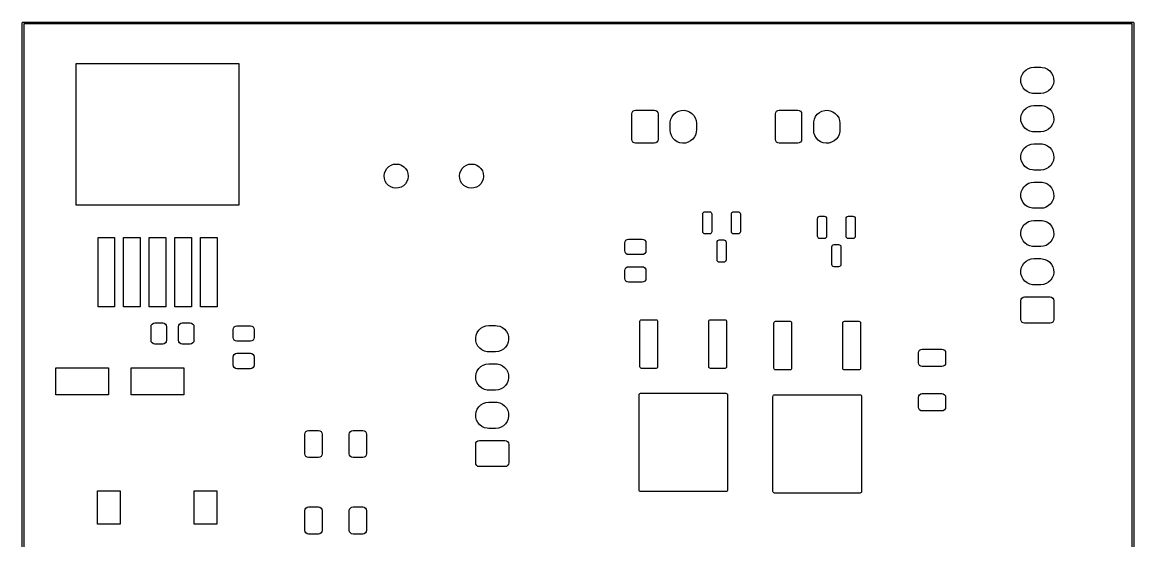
# Model space of a CAD drawing. Extents: x 86.3 to 160.1, y -151.8 to -76.2.
# Drawn here: x 86.3 to 160.1, y -110.6 to -76.2 of the extents above; entities that cross this region are included whole.
import ezdxf

# ---------------------------------------------------------------- set-up
doc = ezdxf.new("R2010")
doc.units = 0
doc.layers.add('BLACK', color=7, linetype='CONTINUOUS')

msp = doc.modelspace()

# ---------------------------------------------------------------- linework, layer by layer
at = {"layer": 'BLACK', "linetype": 'CONTINUOUS'}
for p, q in [((86.31, -76.2), (86.3246, -76.1646)), ((86.31, -151.765), (86.31, -76.2)), ((86.3246, -76.1646), (86.36, -76.15)), ((86.36, -76.15), (160.02, -76.15)), ((86.41, -76.25), (86.41, -151.715)), ((159.97, -76.25), (86.41, -76.25)), ((159.97, -151.715), (159.97, -76.25)), ((160.02, -76.15), (160.055, -76.1646)), ((160.055, -76.1646), (160.07, -76.2)), ((160.07, -76.2), (160.07, -151.765)), ((89.89, -88.29), (89.89, -78.89)), ((89.89, -78.89), (100.69, -78.89)), ((100.69, -78.89), (100.69, -88.29)), ((152.607, -79.776), (152.677, -79.6016)), ((152.677, -79.6016), (152.782, -79.4461)), ((152.782, -79.4461), (152.919, -79.317)), ((152.919, -79.317), (153.08, -79.2202)), ((153.08, -79.2202), (153.258, -79.1603)), ((153.258, -79.1603), (153.445, -79.14)), ((153.445, -79.14), (153.895, -79.14)), ((153.895, -79.14), (153.992, -79.1454)), ((153.992, -79.1454), (154.175, -79.1864)), ((154.175, -79.1864), (154.346, -79.2658)), ((154.346, -79.2658), (154.495, -79.38)), ((154.495, -79.38), (154.616, -79.5235)), ((154.616, -79.5235), (154.704, -79.6897)), ((152.576, -79.9614), (152.607, -79.776)), ((152.586, -80.1491), (152.576, -79.9614)), ((152.636, -80.3303), (152.586, -80.1491)), ((152.724, -80.4965), (152.636, -80.3303)), ((154.733, -80.244), (154.663, -80.4184)), ((154.704, -79.6897), (154.754, -79.8709)), ((154.764, -80.0586), (154.733, -80.244)), ((154.754, -79.8709), (154.764, -80.0586)), ((152.845, -80.64), (152.724, -80.4965)), ((152.994, -80.7542), (152.845, -80.64)), ((153.165, -80.8336), (152.994, -80.7542)), ((153.348, -80.8746), (153.165, -80.8336)), ((153.445, -80.88), (153.348, -80.8746)), ((153.895, -80.88), (153.445, -80.88)), ((154.082, -80.8597), (153.895, -80.88)), ((154.26, -80.7998), (154.082, -80.8597)), ((154.421, -80.703), (154.26, -80.7998)), ((154.558, -80.5739), (154.421, -80.703)), ((154.663, -80.4184), (154.558, -80.5739)), ((152.782, -81.9861), (152.919, -81.857)), ((152.919, -81.857), (153.08, -81.7602)), ((153.08, -81.7602), (153.258, -81.7003)), ((153.258, -81.7003), (153.445, -81.68)), ((153.445, -81.68), (153.895, -81.68)), ((153.895, -81.68), (153.992, -81.6854)), ((153.992, -81.6854), (154.175, -81.7264)), ((154.175, -81.7264), (154.346, -81.8058)), ((154.346, -81.8058), (154.495, -81.92)), ((126.765, -82.24), (126.784, -82.1443)), ((126.765, -83.93), (126.765, -82.24)), ((126.784, -82.1443), (126.838, -82.0632)), ((126.838, -82.0632), (126.919, -82.009)), ((126.919, -82.009), (127.015, -81.99)), ((127.015, -81.99), (128.255, -81.99)), ((128.255, -81.99), (128.351, -82.009)), ((128.351, -82.009), (128.432, -82.0632)), ((128.432, -82.0632), (128.486, -82.1443)), ((128.486, -82.1443), (128.505, -82.24)), ((128.505, -82.24), (128.505, -83.93)), ((129.31, -82.763), (129.351, -82.5796)), ((129.351, -82.5796), (129.431, -82.4093)), ((129.431, -82.4093), (129.545, -82.26)), ((129.545, -82.26), (129.689, -82.1387)), ((129.689, -82.1387), (129.855, -82.0511)), ((129.855, -82.0511), (130.036, -82.0012)), ((130.036, -82.0012), (130.224, -81.9914)), ((130.224, -81.9914), (130.409, -82.022)), ((130.409, -82.022), (130.583, -82.0918)), ((130.583, -82.0918), (130.739, -82.1975)), ((130.739, -82.1975), (130.868, -82.334)), ((130.868, -82.334), (130.965, -82.4951)), ((130.965, -82.4951), (131.025, -82.6732)), ((136.29, -82.24), (136.309, -82.1443)), ((136.29, -83.93), (136.29, -82.24)), ((136.309, -82.1443), (136.363, -82.0632)), ((136.363, -82.0632), (136.444, -82.009)), ((136.444, -82.009), (136.54, -81.99)), ((136.54, -81.99), (137.78, -81.99)), ((137.78, -81.99), (137.876, -82.009)), ((137.876, -82.009), (137.957, -82.0632)), ((137.957, -82.0632), (138.011, -82.1443)), ((138.011, -82.1443), (138.03, -82.24)), ((138.03, -82.24), (138.03, -83.93)), ((138.835, -82.763), (138.876, -82.5796)), ((138.876, -82.5796), (138.956, -82.4093)), ((138.956, -82.4093), (139.07, -82.26)), ((139.07, -82.26), (139.214, -82.1387)), ((139.214, -82.1387), (139.38, -82.0511)), ((139.38, -82.0511), (139.561, -82.0012)), ((139.561, -82.0012), (139.749, -81.9914)), ((139.749, -81.9914), (139.934, -82.022)), ((139.934, -82.022), (140.108, -82.0918)), ((140.108, -82.0918), (140.264, -82.1975)), ((140.264, -82.1975), (140.393, -82.334)), ((140.393, -82.334), (140.49, -82.4951)), ((140.49, -82.4951), (140.55, -82.6732)), ((152.576, -82.5014), (152.607, -82.316)), ((152.586, -82.6891), (152.576, -82.5014)), ((152.607, -82.316), (152.677, -82.1416)), ((152.677, -82.1416), (152.782, -81.9861)), ((154.495, -81.92), (154.616, -82.0635)), ((154.616, -82.0635), (154.704, -82.2297)), ((154.704, -82.2297), (154.754, -82.4109)), ((154.764, -82.5986), (154.733, -82.784)), ((154.754, -82.4109), (154.764, -82.5986)), ((129.305, -82.86), (129.31, -82.763)), ((129.305, -83.31), (129.305, -82.86)), ((129.325, -83.4968), (129.305, -83.31)), ((131.025, -82.6732), (131.045, -82.86)), ((131.045, -83.31), (131.04, -83.407)), ((131.045, -82.86), (131.045, -83.31)), ((138.83, -82.86), (138.835, -82.763)), ((138.83, -83.31), (138.83, -82.86)), ((138.85, -83.4968), (138.83, -83.31)), ((140.55, -82.6732), (140.57, -82.86)), ((140.57, -83.31), (140.565, -83.407)), ((140.57, -82.86), (140.57, -83.31)), ((152.636, -82.8703), (152.586, -82.6891)), ((152.724, -83.0365), (152.636, -82.8703)), ((152.845, -83.18), (152.724, -83.0365)), ((152.994, -83.2942), (152.845, -83.18)), ((153.165, -83.3736), (152.994, -83.2942)), ((154.26, -83.3398), (154.082, -83.3997)), ((154.421, -83.243), (154.26, -83.3398)), ((154.558, -83.1139), (154.421, -83.243)), ((154.663, -82.9584), (154.558, -83.1139)), ((154.733, -82.784), (154.663, -82.9584)), ((126.784, -84.0257), (126.765, -83.93)), ((126.838, -84.1068), (126.784, -84.0257)), ((128.486, -84.0257), (128.432, -84.1068)), ((128.505, -83.93), (128.486, -84.0257)), ((129.385, -83.6749), (129.325, -83.4968)), ((129.482, -83.836), (129.385, -83.6749)), ((129.611, -83.9725), (129.482, -83.836)), ((129.767, -84.0782), (129.611, -83.9725)), ((129.941, -84.148), (129.767, -84.0782)), ((130.661, -84.0313), (130.495, -84.1189)), ((130.805, -83.91), (130.661, -84.0313)), ((130.919, -83.7607), (130.805, -83.91)), ((130.999, -83.5904), (130.919, -83.7607)), ((131.04, -83.407), (130.999, -83.5904)), ((136.309, -84.0257), (136.29, -83.93)), ((136.363, -84.1068), (136.309, -84.0257)), ((138.011, -84.0257), (137.957, -84.1068)), ((138.03, -83.93), (138.011, -84.0257)), ((138.91, -83.6749), (138.85, -83.4968)), ((139.007, -83.836), (138.91, -83.6749)), ((139.136, -83.9725), (139.007, -83.836)), ((139.292, -84.0782), (139.136, -83.9725)), ((139.466, -84.148), (139.292, -84.0782)), ((140.186, -84.0313), (140.02, -84.1189)), ((140.33, -83.91), (140.186, -84.0313)), ((140.444, -83.7607), (140.33, -83.91)), ((140.524, -83.5904), (140.444, -83.7607)), ((140.565, -83.407), (140.524, -83.5904)), ((153.348, -83.4146), (153.165, -83.3736)), ((153.445, -83.42), (153.348, -83.4146)), ((153.895, -83.42), (153.445, -83.42)), ((154.082, -83.3997), (153.895, -83.42)), ((126.919, -84.161), (126.838, -84.1068)), ((127.015, -84.18), (126.919, -84.161)), ((128.255, -84.18), (127.015, -84.18)), ((128.351, -84.161), (128.255, -84.18)), ((128.432, -84.1068), (128.351, -84.161)), ((130.126, -84.1786), (129.941, -84.148)), ((130.314, -84.1688), (130.126, -84.1786)), ((130.495, -84.1189), (130.314, -84.1688)), ((136.444, -84.161), (136.363, -84.1068)), ((136.54, -84.18), (136.444, -84.161)), ((137.78, -84.18), (136.54, -84.18)), ((137.876, -84.161), (137.78, -84.18)), ((137.957, -84.1068), (137.876, -84.161)), ((139.651, -84.1786), (139.466, -84.148)), ((139.839, -84.1688), (139.651, -84.1786)), ((140.02, -84.1189), (139.839, -84.1688)), ((152.607, -84.856), (152.677, -84.6816)), ((152.677, -84.6816), (152.782, -84.5261)), ((152.782, -84.5261), (152.919, -84.397)), ((152.919, -84.397), (153.08, -84.3002)), ((153.08, -84.3002), (153.258, -84.2403)), ((153.258, -84.2403), (153.445, -84.22)), ((153.445, -84.22), (153.895, -84.22)), ((153.895, -84.22), (153.992, -84.2254)), ((153.992, -84.2254), (154.175, -84.2664)), ((154.175, -84.2664), (154.346, -84.3458)), ((154.346, -84.3458), (154.495, -84.46)), ((154.495, -84.46), (154.616, -84.6035)), ((154.616, -84.6035), (154.704, -84.7697)), ((154.704, -84.7697), (154.754, -84.9509)), ((110.953, -85.5787), (111.131, -85.56)), ((111.131, -85.56), (111.308, -85.5811)), ((115.953, -85.5787), (116.131, -85.56)), ((116.131, -85.56), (116.308, -85.5811)), ((152.576, -85.0414), (152.607, -84.856)), ((152.586, -85.2291), (152.576, -85.0414)), ((152.636, -85.4103), (152.586, -85.2291)), ((152.724, -85.5765), (152.636, -85.4103)), ((154.663, -85.4984), (154.558, -85.6539)), ((154.733, -85.324), (154.663, -85.4984)), ((154.764, -85.1386), (154.733, -85.324)), ((154.754, -84.9509), (154.764, -85.1386)), ((110.325, -86.3488), (110.347, -86.1719)), ((110.347, -86.1719), (110.408, -86.0043)), ((110.408, -86.0043), (110.505, -85.8544)), ((110.505, -85.8544), (110.632, -85.7296)), ((110.632, -85.7296), (110.784, -85.6361)), ((110.784, -85.6361), (110.953, -85.5787)), ((111.308, -85.5811), (111.476, -85.641)), ((111.476, -85.641), (111.626, -85.7365)), ((111.626, -85.7365), (111.752, -85.8631)), ((111.752, -85.8631), (111.846, -86.0143)), ((111.846, -86.0143), (111.905, -86.1828)), ((111.905, -86.1828), (111.925, -86.36)), ((115.325, -86.3488), (115.347, -86.1719)), ((115.347, -86.1719), (115.408, -86.0043)), ((115.408, -86.0043), (115.505, -85.8544)), ((115.505, -85.8544), (115.632, -85.7296)), ((115.632, -85.7296), (115.784, -85.6361)), ((115.784, -85.6361), (115.953, -85.5787)), ((116.308, -85.5811), (116.476, -85.641)), ((116.476, -85.641), (116.626, -85.7365)), ((116.626, -85.7365), (116.752, -85.8631)), ((116.752, -85.8631), (116.846, -86.0143)), ((116.846, -86.0143), (116.905, -86.1828)), ((116.905, -86.1828), (116.925, -86.36)), ((152.845, -85.72), (152.724, -85.5765)), ((152.994, -85.8342), (152.845, -85.72)), ((153.165, -85.9136), (152.994, -85.8342)), ((153.348, -85.9546), (153.165, -85.9136)), ((153.445, -85.96), (153.348, -85.9546)), ((153.895, -85.96), (153.445, -85.96)), ((154.082, -85.9397), (153.895, -85.96)), ((154.26, -85.8798), (154.082, -85.9397)), ((154.421, -85.783), (154.26, -85.8798)), ((154.558, -85.6539), (154.421, -85.783)), ((110.342, -86.5263), (110.325, -86.3488)), ((110.399, -86.6956), (110.342, -86.5263)), ((110.491, -86.8481), (110.399, -86.6956)), ((110.615, -86.9764), (110.491, -86.8481)), ((110.764, -87.0741), (110.615, -86.9764)), ((111.609, -86.9972), (111.455, -87.0885)), ((111.738, -86.8742), (111.609, -86.9972)), ((111.837, -86.7257), (111.738, -86.8742)), ((111.9, -86.559), (111.837, -86.7257)), ((111.925, -86.3823), (111.9, -86.559)), ((111.925, -86.36), (111.925, -86.3823)), ((115.342, -86.5263), (115.325, -86.3488)), ((115.399, -86.6956), (115.342, -86.5263)), ((115.491, -86.8481), (115.399, -86.6956)), ((115.615, -86.9764), (115.491, -86.8481)), ((115.764, -87.0741), (115.615, -86.9764)), ((116.609, -86.9972), (116.455, -87.0885)), ((116.738, -86.8742), (116.609, -86.9972)), ((116.837, -86.7257), (116.738, -86.8742)), ((116.9, -86.559), (116.837, -86.7257)), ((116.925, -86.3823), (116.9, -86.559)), ((116.925, -86.36), (116.925, -86.3823)), ((152.782, -87.0661), (152.919, -86.937)), ((152.919, -86.937), (153.08, -86.8402)), ((153.08, -86.8402), (153.258, -86.7803)), ((153.258, -86.7803), (153.445, -86.76)), ((153.445, -86.76), (153.895, -86.76)), ((153.895, -86.76), (153.992, -86.7654)), ((153.992, -86.7654), (154.175, -86.8064)), ((154.175, -86.8064), (154.346, -86.8858)), ((154.346, -86.8858), (154.495, -87)), ((154.495, -87), (154.616, -87.1435)), ((110.931, -87.1362), (110.764, -87.0741)), ((111.108, -87.1598), (110.931, -87.1362)), ((111.286, -87.1437), (111.108, -87.1598)), ((111.455, -87.0885), (111.286, -87.1437)), ((115.931, -87.1362), (115.764, -87.0741)), ((116.108, -87.1598), (115.931, -87.1362)), ((116.286, -87.1437), (116.108, -87.1598)), ((116.455, -87.0885), (116.286, -87.1437)), ((152.576, -87.5814), (152.607, -87.396)), ((152.586, -87.7691), (152.576, -87.5814)), ((152.636, -87.9503), (152.586, -87.7691)), ((152.607, -87.396), (152.677, -87.2216)), ((152.677, -87.2216), (152.782, -87.0661)), ((154.616, -87.1435), (154.704, -87.3097)), ((154.704, -87.3097), (154.754, -87.4909)), ((154.764, -87.6786), (154.733, -87.864)), ((154.754, -87.4909), (154.764, -87.6786)), ((100.69, -88.29), (89.89, -88.29)), ((152.724, -88.1165), (152.636, -87.9503)), ((152.845, -88.26), (152.724, -88.1165)), ((152.994, -88.3742), (152.845, -88.26)), ((153.165, -88.4536), (152.994, -88.3742)), ((153.348, -88.4946), (153.165, -88.4536)), ((153.445, -88.5), (153.348, -88.4946)), ((153.895, -88.5), (153.445, -88.5)), ((154.082, -88.4797), (153.895, -88.5)), ((154.26, -88.4198), (154.082, -88.4797)), ((154.421, -88.323), (154.26, -88.4198)), ((154.558, -88.1939), (154.421, -88.323)), ((154.663, -88.0384), (154.558, -88.1939)), ((154.733, -87.864), (154.663, -88.0384)), ((131.465, -88.8775), (131.476, -88.8201)), ((131.465, -90.0525), (131.465, -88.8775)), ((131.476, -88.8201), (131.509, -88.7714)), ((131.509, -88.7714), (131.558, -88.7389)), ((131.558, -88.7389), (131.615, -88.7275)), ((131.615, -88.7275), (131.915, -88.7275)), ((131.915, -88.7275), (131.972, -88.7389)), ((131.972, -88.7389), (132.021, -88.7714)), ((132.021, -88.7714), (132.054, -88.8201)), ((132.054, -88.8201), (132.065, -88.8775)), ((132.065, -88.8775), (132.065, -90.0525)), ((133.365, -88.8775), (133.376, -88.8201)), ((133.365, -90.0525), (133.365, -88.8775)), ((133.376, -88.8201), (133.409, -88.7714)), ((133.409, -88.7714), (133.458, -88.7389)), ((133.458, -88.7389), (133.515, -88.7275)), ((133.515, -88.7275), (133.815, -88.7275)), ((133.815, -88.7275), (133.872, -88.7389)), ((133.872, -88.7389), (133.921, -88.7714)), ((133.921, -88.7714), (133.954, -88.8201)), ((133.954, -88.8201), (133.965, -88.8775)), ((133.965, -88.8775), (133.965, -90.0525)), ((139.085, -89.18), (139.096, -89.1226)), ((139.085, -90.355), (139.085, -89.18)), ((139.096, -89.1226), (139.129, -89.0739)), ((139.129, -89.0739), (139.178, -89.0414)), ((139.178, -89.0414), (139.235, -89.03)), ((139.235, -89.03), (139.535, -89.03)), ((139.535, -89.03), (139.592, -89.0414)), ((139.592, -89.0414), (139.641, -89.0739)), ((139.641, -89.0739), (139.674, -89.1226)), ((139.674, -89.1226), (139.685, -89.18)), ((139.685, -89.18), (139.685, -90.355)), ((140.985, -89.18), (140.996, -89.1226)), ((140.985, -90.355), (140.985, -89.18)), ((140.996, -89.1226), (141.029, -89.0739)), ((141.029, -89.0739), (141.078, -89.0414)), ((141.078, -89.0414), (141.135, -89.03)), ((141.135, -89.03), (141.435, -89.03)), ((141.435, -89.03), (141.492, -89.0414)), ((141.492, -89.0414), (141.541, -89.0739)), ((141.541, -89.0739), (141.574, -89.1226)), ((141.574, -89.1226), (141.585, -89.18)), ((141.585, -89.18), (141.585, -90.355)), ((152.576, -90.1214), (152.607, -89.936)), ((152.607, -89.936), (152.677, -89.7616)), ((152.677, -89.7616), (152.782, -89.6061)), ((152.782, -89.6061), (152.919, -89.477)), ((152.919, -89.477), (153.08, -89.3802)), ((153.08, -89.3802), (153.258, -89.3203)), ((153.258, -89.3203), (153.445, -89.3)), ((153.445, -89.3), (153.895, -89.3)), ((153.895, -89.3), (153.992, -89.3054)), ((153.992, -89.3054), (154.175, -89.3464)), ((154.175, -89.3464), (154.346, -89.4258)), ((154.346, -89.4258), (154.495, -89.54)), ((154.495, -89.54), (154.616, -89.6835)), ((154.616, -89.6835), (154.704, -89.8497)), ((154.704, -89.8497), (154.754, -90.0309)), ((91.34, -95.04), (91.34, -90.44)), ((91.34, -90.44), (92.44, -90.44)), ((92.44, -90.44), (92.44, -95.04)), ((93.04, -95.04), (93.04, -90.44)), ((93.04, -90.44), (94.14, -90.44)), ((94.14, -90.44), (94.14, -95.04)), ((94.74, -95.04), (94.74, -90.44)), ((94.74, -90.44), (95.84, -90.44)), ((95.84, -90.44), (95.84, -95.04)), ((96.44, -95.04), (96.44, -90.44)), ((96.44, -90.44), (97.54, -90.44)), ((97.54, -90.44), (97.54, -95.04)), ((98.14, -95.04), (98.14, -90.44)), ((98.14, -90.44), (99.24, -90.44)), ((99.24, -90.44), (99.24, -95.04)), ((126.3, -90.8), (126.319, -90.7043)), ((126.319, -90.7043), (126.373, -90.6232)), ((126.373, -90.6232), (126.454, -90.569)), ((126.454, -90.569), (126.55, -90.55)), ((126.55, -90.55), (127.45, -90.55)), ((127.45, -90.55), (127.546, -90.569)), ((127.546, -90.569), (127.627, -90.6232)), ((127.627, -90.6232), (127.681, -90.7043)), ((127.681, -90.7043), (127.7, -90.8)), ((131.476, -90.1099), (131.465, -90.0525)), ((131.509, -90.1586), (131.476, -90.1099)), ((131.558, -90.1911), (131.509, -90.1586)), ((131.615, -90.2025), (131.558, -90.1911)), ((131.915, -90.2025), (131.615, -90.2025)), ((131.972, -90.1911), (131.915, -90.2025)), ((132.021, -90.1586), (131.972, -90.1911)), ((132.054, -90.1099), (132.021, -90.1586)), ((132.065, -90.0525), (132.054, -90.1099)), ((132.415, -90.7525), (132.426, -90.6951)), ((132.426, -90.6951), (132.459, -90.6464)), ((132.459, -90.6464), (132.508, -90.6139)), ((132.508, -90.6139), (132.565, -90.6025)), ((132.565, -90.6025), (132.865, -90.6025)), ((132.865, -90.6025), (132.922, -90.6139)), ((132.922, -90.6139), (132.971, -90.6464)), ((132.971, -90.6464), (133.004, -90.6951)), ((133.004, -90.6951), (133.015, -90.7525)), ((133.376, -90.1099), (133.365, -90.0525)), ((133.409, -90.1586), (133.376, -90.1099)), ((133.458, -90.1911), (133.409, -90.1586)), ((133.515, -90.2025), (133.458, -90.1911)), ((133.815, -90.2025), (133.515, -90.2025)), ((133.872, -90.1911), (133.815, -90.2025)), ((133.921, -90.1586), (133.872, -90.1911)), ((133.954, -90.1099), (133.921, -90.1586)), ((133.965, -90.0525), (133.954, -90.1099)), ((139.096, -90.4124), (139.085, -90.355)), ((139.129, -90.4611), (139.096, -90.4124)), ((139.178, -90.4936), (139.129, -90.4611)), ((139.235, -90.505), (139.178, -90.4936)), ((139.535, -90.505), (139.235, -90.505)), ((139.592, -90.4936), (139.535, -90.505)), ((139.641, -90.4611), (139.592, -90.4936)), ((139.674, -90.4124), (139.641, -90.4611)), ((139.685, -90.355), (139.674, -90.4124)), ((140.996, -90.4124), (140.985, -90.355)), ((141.029, -90.4611), (140.996, -90.4124)), ((141.078, -90.4936), (141.029, -90.4611)), ((141.135, -90.505), (141.078, -90.4936)), ((141.435, -90.505), (141.135, -90.505)), ((141.492, -90.4936), (141.435, -90.505)), ((141.541, -90.4611), (141.492, -90.4936)), ((141.574, -90.4124), (141.541, -90.4611)), ((141.585, -90.355), (141.574, -90.4124)), ((152.586, -90.3091), (152.576, -90.1214)), ((152.636, -90.4903), (152.586, -90.3091)), ((152.724, -90.6565), (152.636, -90.4903)), ((152.845, -90.8), (152.724, -90.6565)), ((154.663, -90.5784), (154.558, -90.7339)), ((154.733, -90.404), (154.663, -90.5784)), ((154.764, -90.2186), (154.733, -90.404)), ((154.754, -90.0309), (154.764, -90.2186)), ((126.3, -91.325), (126.3, -90.8)), ((126.319, -91.4207), (126.3, -91.325)), ((126.373, -91.5018), (126.319, -91.4207)), ((127.681, -91.4207), (127.627, -91.5018)), ((127.7, -91.325), (127.681, -91.4207)), ((127.7, -90.8), (127.7, -91.325)), ((132.415, -91.9275), (132.415, -90.7525)), ((133.015, -90.7525), (133.015, -91.9275)), ((140.035, -91.055), (140.046, -90.9976)), ((140.035, -92.23), (140.035, -91.055)), ((140.046, -90.9976), (140.079, -90.9489)), ((140.079, -90.9489), (140.128, -90.9164)), ((140.128, -90.9164), (140.185, -90.905)), ((140.185, -90.905), (140.485, -90.905)), ((140.485, -90.905), (140.542, -90.9164)), ((140.542, -90.9164), (140.591, -90.9489)), ((140.591, -90.9489), (140.624, -90.9976)), ((140.624, -90.9976), (140.635, -91.055)), ((140.635, -91.055), (140.635, -92.23)), ((152.994, -90.9142), (152.845, -90.8)), ((153.165, -90.9936), (152.994, -90.9142)), ((153.348, -91.0346), (153.165, -90.9936)), ((153.445, -91.04), (153.348, -91.0346)), ((153.895, -91.04), (153.445, -91.04)), ((154.082, -91.0197), (153.895, -91.04)), ((154.26, -90.9598), (154.082, -91.0197)), ((154.421, -90.863), (154.26, -90.9598)), ((154.558, -90.7339), (154.421, -90.863)), ((126.454, -91.556), (126.373, -91.5018)), ((126.55, -91.575), (126.454, -91.556)), ((127.45, -91.575), (126.55, -91.575)), ((127.546, -91.556), (127.45, -91.575)), ((127.627, -91.5018), (127.546, -91.556)), ((132.426, -91.9849), (132.415, -91.9275)), ((132.459, -92.0336), (132.426, -91.9849)), ((132.508, -92.0661), (132.459, -92.0336)), ((132.565, -92.0775), (132.508, -92.0661)), ((132.865, -92.0775), (132.565, -92.0775)), ((132.922, -92.0661), (132.865, -92.0775)), ((132.971, -92.0336), (132.922, -92.0661)), ((133.004, -91.9849), (132.971, -92.0336)), ((133.015, -91.9275), (133.004, -91.9849)), ((152.677, -92.3016), (152.782, -92.1461)), ((152.782, -92.1461), (152.919, -92.017)), ((152.919, -92.017), (153.08, -91.9202)), ((153.08, -91.9202), (153.258, -91.8603)), ((153.258, -91.8603), (153.445, -91.84)), ((153.445, -91.84), (153.895, -91.84)), ((153.895, -91.84), (153.992, -91.8454)), ((153.992, -91.8454), (154.175, -91.8864)), ((154.175, -91.8864), (154.346, -91.9658)), ((154.346, -91.9658), (154.495, -92.08)), ((154.495, -92.08), (154.616, -92.2235)), ((126.3, -92.625), (126.319, -92.5293)), ((126.3, -93.15), (126.3, -92.625)), ((126.319, -92.5293), (126.373, -92.4482)), ((126.373, -92.4482), (126.454, -92.394)), ((126.454, -92.394), (126.55, -92.375)), ((126.55, -92.375), (127.45, -92.375)), ((127.45, -92.375), (127.546, -92.394)), ((127.546, -92.394), (127.627, -92.4482)), ((127.627, -92.4482), (127.681, -92.5293)), ((127.681, -92.5293), (127.7, -92.625)), ((127.7, -92.625), (127.7, -93.15)), ((140.046, -92.2874), (140.035, -92.23)), ((140.079, -92.3361), (140.046, -92.2874)), ((140.128, -92.3686), (140.079, -92.3361)), ((140.185, -92.38), (140.128, -92.3686)), ((140.485, -92.38), (140.185, -92.38)), ((140.542, -92.3686), (140.485, -92.38)), ((140.591, -92.3361), (140.542, -92.3686)), ((140.624, -92.2874), (140.591, -92.3361)), ((140.635, -92.23), (140.624, -92.2874)), ((152.576, -92.6614), (152.607, -92.476)), ((152.586, -92.8491), (152.576, -92.6614)), ((152.636, -93.0303), (152.586, -92.8491)), ((152.607, -92.476), (152.677, -92.3016)), ((154.616, -92.2235), (154.704, -92.3897)), ((154.704, -92.3897), (154.754, -92.5709)), ((154.764, -92.7586), (154.733, -92.944)), ((154.754, -92.5709), (154.764, -92.7586)), ((126.319, -93.2457), (126.3, -93.15)), ((126.373, -93.3268), (126.319, -93.2457)), ((126.454, -93.381), (126.373, -93.3268)), ((126.55, -93.4), (126.454, -93.381)), ((127.45, -93.4), (126.55, -93.4)), ((127.546, -93.381), (127.45, -93.4)), ((127.627, -93.3268), (127.546, -93.381)), ((127.681, -93.2457), (127.627, -93.3268)), ((127.7, -93.15), (127.681, -93.2457)), ((152.724, -93.1965), (152.636, -93.0303)), ((152.845, -93.34), (152.724, -93.1965)), ((152.994, -93.4542), (152.845, -93.34)), ((153.165, -93.5336), (152.994, -93.4542)), ((153.348, -93.5746), (153.165, -93.5336)), ((153.445, -93.58), (153.348, -93.5746)), ((153.895, -93.58), (153.445, -93.58)), ((154.082, -93.5597), (153.895, -93.58)), ((154.26, -93.4998), (154.082, -93.5597)), ((154.421, -93.403), (154.26, -93.4998)), ((154.558, -93.2739), (154.421, -93.403)), ((154.663, -93.1184), (154.558, -93.2739)), ((154.733, -92.944), (154.663, -93.1184)), ((152.648, -94.4532), (152.729, -94.399)), ((152.729, -94.399), (152.825, -94.38)), ((152.825, -94.38), (154.515, -94.38)), ((154.515, -94.38), (154.611, -94.399)), ((154.611, -94.399), (154.692, -94.4532)), ((92.44, -95.04), (91.34, -95.04)), ((94.14, -95.04), (93.04, -95.04)), ((95.84, -95.04), (94.74, -95.04)), ((97.54, -95.04), (96.44, -95.04)), ((99.24, -95.04), (98.14, -95.04)), ((152.575, -94.63), (152.594, -94.5343)), ((152.575, -95.87), (152.575, -94.63)), ((152.594, -94.5343), (152.648, -94.4532)), ((154.692, -94.4532), (154.746, -94.5343)), ((154.746, -94.5343), (154.765, -94.63)), ((154.765, -94.63), (154.765, -95.87)), ((152.594, -95.9657), (152.575, -95.87)), ((154.765, -95.87), (154.746, -95.9657)), ((94.8575, -96.36), (94.8765, -96.2643)), ((94.8575, -97.26), (94.8575, -96.36)), ((94.8765, -96.2643), (94.9307, -96.1832)), ((94.9307, -96.1832), (95.0118, -96.129)), ((95.0118, -96.129), (95.1075, -96.11)), ((95.1075, -96.11), (95.6325, -96.11)), ((95.6325, -96.11), (95.7282, -96.129)), ((95.7282, -96.129), (95.8093, -96.1832)), ((95.8093, -96.1832), (95.8635, -96.2643)), ((95.8635, -96.2643), (95.8825, -96.36)), ((95.8825, -96.36), (95.8825, -97.26)), ((96.6825, -96.36), (96.7015, -96.2643)), ((96.6825, -97.26), (96.6825, -96.36)), ((96.7015, -96.2643), (96.7557, -96.1832)), ((96.7557, -96.1832), (96.8368, -96.129)), ((96.8368, -96.129), (96.9325, -96.11)), ((96.9325, -96.11), (97.4575, -96.11)), ((97.4575, -96.11), (97.5532, -96.129)), ((97.5532, -96.129), (97.6343, -96.1832)), ((97.6343, -96.1832), (97.6885, -96.2643)), ((97.6885, -96.2643), (97.7075, -96.36)), ((97.7075, -96.36), (97.7075, -97.26)), ((100.305, -96.5475), (100.324, -96.4518)), ((100.305, -97.0725), (100.305, -96.5475)), ((100.324, -96.4518), (100.378, -96.3707)), ((100.378, -96.3707), (100.459, -96.3165)), ((100.459, -96.3165), (100.555, -96.2975)), ((100.555, -96.2975), (101.455, -96.2975)), ((101.455, -96.2975), (101.551, -96.3165)), ((101.551, -96.3165), (101.632, -96.3707)), ((101.632, -96.3707), (101.686, -96.4518)), ((101.686, -96.4518), (101.705, -96.5475)), ((101.705, -96.5475), (101.705, -97.0725)), ((116.502, -96.7466), (116.607, -96.5911)), ((116.607, -96.5911), (116.744, -96.462)), ((116.744, -96.462), (116.905, -96.3652)), ((116.905, -96.3652), (117.083, -96.3053)), ((117.083, -96.3053), (117.27, -96.285)), ((117.27, -96.285), (117.72, -96.285)), ((117.72, -96.285), (117.817, -96.2904)), ((117.817, -96.2904), (118, -96.3314)), ((118, -96.3314), (118.171, -96.4108)), ((118.171, -96.4108), (118.32, -96.525)), ((118.32, -96.525), (118.441, -96.6685)), ((127.302, -96), (127.31, -95.961)), ((127.302, -99.02), (127.302, -96)), ((127.31, -95.961), (127.332, -95.9279)), ((127.332, -95.9279), (127.365, -95.9058)), ((127.365, -95.9058), (127.404, -95.898)), ((127.404, -95.898), (128.374, -95.898)), ((128.374, -95.898), (128.413, -95.9058)), ((128.413, -95.9058), (128.446, -95.9279)), ((128.446, -95.9279), (128.468, -95.961)), ((128.468, -95.961), (128.476, -96)), ((128.476, -96), (128.476, -99.02)), ((131.874, -96), (131.882, -95.961)), ((131.874, -99.02), (131.874, -96)), ((131.882, -95.961), (131.904, -95.9279)), ((131.904, -95.9279), (131.937, -95.9058)), ((131.937, -95.9058), (131.976, -95.898)), ((131.976, -95.898), (132.946, -95.898)), ((132.946, -95.898), (132.985, -95.9058)), ((132.985, -95.9058), (133.018, -95.9279)), ((133.018, -95.9279), (133.04, -95.961)), ((133.04, -95.961), (133.048, -96)), ((133.048, -96), (133.048, -99.02)), ((136.192, -96.1), (136.2, -96.061)), ((136.192, -99.12), (136.192, -96.1)), ((136.2, -96.061), (136.222, -96.0279)), ((136.222, -96.0279), (136.255, -96.0058)), ((136.255, -96.0058), (136.294, -95.998)), ((136.294, -95.998), (137.264, -95.998)), ((137.264, -95.998), (137.303, -96.0058)), ((137.303, -96.0058), (137.336, -96.0279)), ((137.336, -96.0279), (137.358, -96.061)), ((137.358, -96.061), (137.366, -96.1)), ((137.366, -96.1), (137.366, -99.12)), ((140.764, -96.1), (140.772, -96.061)), ((140.764, -99.12), (140.764, -96.1)), ((140.772, -96.061), (140.794, -96.0279)), ((140.794, -96.0279), (140.827, -96.0058)), ((140.827, -96.0058), (140.866, -95.998)), ((140.866, -95.998), (141.836, -95.998)), ((141.836, -95.998), (141.875, -96.0058)), ((141.875, -96.0058), (141.908, -96.0279)), ((141.908, -96.0279), (141.93, -96.061)), ((141.93, -96.061), (141.938, -96.1)), ((141.938, -96.1), (141.938, -99.12)), ((152.648, -96.0468), (152.594, -95.9657)), ((152.729, -96.101), (152.648, -96.0468)), ((152.825, -96.12), (152.729, -96.101)), ((154.515, -96.12), (152.825, -96.12)), ((154.611, -96.101), (154.515, -96.12)), ((154.692, -96.0468), (154.611, -96.101)), ((154.746, -95.9657), (154.692, -96.0468)), ((94.8765, -97.3557), (94.8575, -97.26)), ((94.9307, -97.4368), (94.8765, -97.3557)), ((95.8635, -97.3557), (95.8093, -97.4368)), ((95.8825, -97.26), (95.8635, -97.3557)), ((96.7015, -97.3557), (96.6825, -97.26)), ((96.7557, -97.4368), (96.7015, -97.3557)), ((97.6885, -97.3557), (97.6343, -97.4368)), ((97.7075, -97.26), (97.6885, -97.3557)), ((100.324, -97.1682), (100.305, -97.0725)), ((100.378, -97.2493), (100.324, -97.1682)), ((100.459, -97.3035), (100.378, -97.2493)), ((100.555, -97.3225), (100.459, -97.3035)), ((101.455, -97.3225), (100.555, -97.3225)), ((101.551, -97.3035), (101.455, -97.3225)), ((101.632, -97.2493), (101.551, -97.3035)), ((101.686, -97.1682), (101.632, -97.2493)), ((101.705, -97.0725), (101.686, -97.1682)), ((116.401, -97.1064), (116.432, -96.921)), ((116.411, -97.2941), (116.401, -97.1064)), ((116.461, -97.4753), (116.411, -97.2941)), ((116.432, -96.921), (116.502, -96.7466)), ((118.441, -96.6685), (118.529, -96.8347)), ((118.529, -96.8347), (118.579, -97.0159)), ((118.589, -97.2036), (118.558, -97.389)), ((118.579, -97.0159), (118.589, -97.2036)), ((95.0118, -97.491), (94.9307, -97.4368)), ((95.1075, -97.51), (95.0118, -97.491)), ((95.6325, -97.51), (95.1075, -97.51)), ((95.7282, -97.491), (95.6325, -97.51)), ((95.8093, -97.4368), (95.7282, -97.491)), ((96.8368, -97.491), (96.7557, -97.4368)), ((96.9325, -97.51), (96.8368, -97.491)), ((97.4575, -97.51), (96.9325, -97.51)), ((97.5532, -97.491), (97.4575, -97.51)), ((97.6343, -97.4368), (97.5532, -97.491)), ((116.549, -97.6415), (116.461, -97.4753)), ((116.67, -97.785), (116.549, -97.6415)), ((116.819, -97.8992), (116.67, -97.785)), ((116.99, -97.9786), (116.819, -97.8992)), ((117.173, -98.0196), (116.99, -97.9786)), ((117.27, -98.025), (117.173, -98.0196)), ((117.72, -98.025), (117.27, -98.025)), ((117.907, -98.0047), (117.72, -98.025)), ((118.085, -97.9448), (117.907, -98.0047)), ((118.246, -97.848), (118.085, -97.9448)), ((118.383, -97.7189), (118.246, -97.848)), ((118.488, -97.5634), (118.383, -97.7189)), ((118.558, -97.389), (118.488, -97.5634)), ((145.785, -98.1), (145.804, -98.0043)), ((145.785, -98.75), (145.785, -98.1)), ((145.804, -98.0043), (145.858, -97.9232)), ((145.858, -97.9232), (145.939, -97.869)), ((145.939, -97.869), (146.035, -97.85)), ((146.035, -97.85), (147.335, -97.85)), ((147.335, -97.85), (147.431, -97.869)), ((147.431, -97.869), (147.512, -97.9232)), ((147.512, -97.9232), (147.566, -98.0043)), ((147.566, -98.0043), (147.585, -98.1)), ((147.585, -98.1), (147.585, -98.75)), ((100.305, -98.3725), (100.324, -98.2768)), ((100.305, -98.8975), (100.305, -98.3725)), ((100.324, -98.2768), (100.378, -98.1957)), ((100.378, -98.1957), (100.459, -98.1415)), ((100.459, -98.1415), (100.555, -98.1225)), ((100.555, -98.1225), (101.455, -98.1225)), ((101.455, -98.1225), (101.551, -98.1415)), ((101.551, -98.1415), (101.632, -98.1957)), ((101.632, -98.1957), (101.686, -98.2768)), ((101.686, -98.2768), (101.705, -98.3725)), ((101.705, -98.3725), (101.705, -98.8975)), ((117.083, -98.8453), (117.27, -98.825)), ((117.27, -98.825), (117.72, -98.825)), ((117.72, -98.825), (117.817, -98.8304)), ((117.817, -98.8304), (118, -98.8714)), ((145.804, -98.8457), (145.785, -98.75)), ((147.585, -98.75), (147.566, -98.8457)), ((88.54, -100.885), (88.54, -99.085)), ((88.54, -99.085), (92.04, -99.085)), ((92.04, -99.085), (92.04, -100.885)), ((93.54, -100.885), (93.54, -99.085)), ((93.54, -99.085), (97.04, -99.085)), ((97.04, -99.085), (97.04, -100.885)), ((100.324, -98.9932), (100.305, -98.8975)), ((100.378, -99.0743), (100.324, -98.9932)), ((100.459, -99.1285), (100.378, -99.0743)), ((100.555, -99.1475), (100.459, -99.1285)), ((101.455, -99.1475), (100.555, -99.1475)), ((101.551, -99.1285), (101.455, -99.1475)), ((101.632, -99.0743), (101.551, -99.1285)), ((101.686, -98.9932), (101.632, -99.0743)), ((101.705, -98.8975), (101.686, -98.9932)), ((116.401, -99.6464), (116.432, -99.461)), ((116.432, -99.461), (116.502, -99.2866)), ((116.502, -99.2866), (116.607, -99.1311)), ((116.607, -99.1311), (116.744, -99.002)), ((116.744, -99.002), (116.905, -98.9052)), ((116.905, -98.9052), (117.083, -98.8453)), ((118, -98.8714), (118.171, -98.9508)), ((118.171, -98.9508), (118.32, -99.065)), ((118.32, -99.065), (118.441, -99.2085)), ((118.441, -99.2085), (118.529, -99.3747)), ((118.529, -99.3747), (118.579, -99.5559)), ((118.579, -99.5559), (118.589, -99.7436)), ((127.31, -99.059), (127.302, -99.02)), ((127.332, -99.0921), (127.31, -99.059)), ((127.365, -99.1142), (127.332, -99.0921)), ((127.404, -99.122), (127.365, -99.1142)), ((128.374, -99.122), (127.404, -99.122)), ((128.413, -99.1142), (128.374, -99.122)), ((128.446, -99.0921), (128.413, -99.1142)), ((128.468, -99.059), (128.446, -99.0921)), ((128.476, -99.02), (128.468, -99.059)), ((131.882, -99.059), (131.874, -99.02)), ((131.904, -99.0921), (131.882, -99.059)), ((131.937, -99.1142), (131.904, -99.0921)), ((131.976, -99.122), (131.937, -99.1142)), ((132.946, -99.122), (131.976, -99.122)), ((132.985, -99.1142), (132.946, -99.122)), ((133.018, -99.0921), (132.985, -99.1142)), ((133.04, -99.059), (133.018, -99.0921)), ((133.048, -99.02), (133.04, -99.059)), ((136.2, -99.159), (136.192, -99.12)), ((136.222, -99.1921), (136.2, -99.159)), ((136.255, -99.2142), (136.222, -99.1921)), ((136.294, -99.222), (136.255, -99.2142)), ((137.264, -99.222), (136.294, -99.222)), ((137.303, -99.2142), (137.264, -99.222)), ((137.336, -99.1921), (137.303, -99.2142)), ((137.358, -99.159), (137.336, -99.1921)), ((137.366, -99.12), (137.358, -99.159)), ((140.772, -99.159), (140.764, -99.12)), ((140.794, -99.1921), (140.772, -99.159)), ((140.827, -99.2142), (140.794, -99.1921)), ((140.866, -99.222), (140.827, -99.2142)), ((141.836, -99.222), (140.866, -99.222)), ((141.875, -99.2142), (141.836, -99.222)), ((141.908, -99.1921), (141.875, -99.2142)), ((141.93, -99.159), (141.908, -99.1921)), ((141.938, -99.12), (141.93, -99.159)), ((145.858, -98.9268), (145.804, -98.8457)), ((145.939, -98.981), (145.858, -98.9268)), ((146.035, -99), (145.939, -98.981)), ((147.335, -99), (146.035, -99)), ((147.431, -98.981), (147.335, -99)), ((147.512, -98.9268), (147.431, -98.981)), ((147.566, -98.8457), (147.512, -98.9268)), ((116.411, -99.8341), (116.401, -99.6464)), ((116.461, -100.015), (116.411, -99.8341)), ((116.549, -100.181), (116.461, -100.015)), ((116.67, -100.325), (116.549, -100.181)), ((118.383, -100.259), (118.246, -100.388)), ((118.488, -100.103), (118.383, -100.259)), ((118.558, -99.929), (118.488, -100.103)), ((118.589, -99.7436), (118.558, -99.929)), ((92.04, -100.885), (88.54, -100.885)), ((97.04, -100.885), (93.54, -100.885)), ((116.819, -100.439), (116.67, -100.325)), ((116.99, -100.519), (116.819, -100.439)), ((117.173, -100.56), (116.99, -100.519)), ((117.27, -100.565), (117.173, -100.56)), ((117.72, -100.565), (117.27, -100.565)), ((117.907, -100.545), (117.72, -100.565)), ((118.085, -100.485), (117.907, -100.545)), ((118.246, -100.388), (118.085, -100.485)), ((127.238, -100.88), (127.246, -100.841)), ((127.238, -107.2), (127.238, -100.88)), ((127.246, -100.841), (127.268, -100.808)), ((127.268, -100.808), (127.301, -100.786)), ((127.301, -100.786), (127.34, -100.778)), ((127.34, -100.778), (133.01, -100.778)), ((133.01, -100.778), (133.049, -100.786)), ((133.049, -100.786), (133.082, -100.808)), ((133.082, -100.808), (133.104, -100.841)), ((133.104, -100.841), (133.112, -100.88)), ((133.112, -100.88), (133.112, -107.2)), ((136.128, -100.98), (136.136, -100.941)), ((136.128, -107.3), (136.128, -100.98)), ((136.136, -100.941), (136.158, -100.908)), ((136.158, -100.908), (136.191, -100.886)), ((136.191, -100.886), (136.23, -100.878)), ((136.23, -100.878), (141.9, -100.878)), ((141.9, -100.878), (141.939, -100.886)), ((141.939, -100.886), (141.972, -100.908)), ((141.972, -100.908), (141.994, -100.941)), ((141.994, -100.941), (142.002, -100.98)), ((142.002, -100.98), (142.002, -107.3)), ((145.785, -101.05), (145.804, -100.954)), ((145.785, -101.7), (145.785, -101.05)), ((145.804, -100.954), (145.858, -100.873)), ((145.858, -100.873), (145.939, -100.819)), ((145.939, -100.819), (146.035, -100.8)), ((146.035, -100.8), (147.335, -100.8)), ((147.335, -100.8), (147.431, -100.819)), ((147.431, -100.819), (147.512, -100.873)), ((147.512, -100.873), (147.566, -100.954)), ((147.566, -100.954), (147.585, -101.05)), ((147.585, -101.05), (147.585, -101.7)), ((116.502, -101.827), (116.607, -101.671)), ((116.607, -101.671), (116.744, -101.542)), ((116.744, -101.542), (116.905, -101.445)), ((116.905, -101.445), (117.083, -101.385)), ((117.083, -101.385), (117.27, -101.365)), ((117.27, -101.365), (117.72, -101.365)), ((117.72, -101.365), (117.817, -101.37)), ((117.817, -101.37), (118, -101.411)), ((118, -101.411), (118.171, -101.491)), ((118.171, -101.491), (118.32, -101.605)), ((118.32, -101.605), (118.441, -101.749)), ((118.441, -101.749), (118.529, -101.915)), ((145.804, -101.796), (145.785, -101.7)), ((147.585, -101.7), (147.566, -101.796)), ((116.401, -102.186), (116.432, -102.001)), ((116.411, -102.374), (116.401, -102.186)), ((116.461, -102.555), (116.411, -102.374)), ((116.432, -102.001), (116.502, -101.827)), ((118.558, -102.469), (118.488, -102.643)), ((118.529, -101.915), (118.579, -102.096)), ((118.589, -102.284), (118.558, -102.469)), ((118.579, -102.096), (118.589, -102.284)), ((145.858, -101.877), (145.804, -101.796)), ((145.939, -101.931), (145.858, -101.877)), ((146.035, -101.95), (145.939, -101.931)), ((147.335, -101.95), (146.035, -101.95)), ((147.431, -101.931), (147.335, -101.95)), ((147.512, -101.877), (147.431, -101.931)), ((147.566, -101.796), (147.512, -101.877)), ((105.133, -103.313), (105.214, -103.259)), ((105.214, -103.259), (105.31, -103.24)), ((105.31, -103.24), (105.96, -103.24)), ((105.96, -103.24), (106.056, -103.259)), ((106.056, -103.259), (106.137, -103.313)), ((108.083, -103.313), (108.164, -103.259)), ((108.164, -103.259), (108.26, -103.24)), ((108.26, -103.24), (108.91, -103.24)), ((108.91, -103.24), (109.006, -103.259)), ((109.006, -103.259), (109.087, -103.313)), ((116.549, -102.721), (116.461, -102.555)), ((116.67, -102.865), (116.549, -102.721)), ((116.819, -102.979), (116.67, -102.865)), ((116.99, -103.059), (116.819, -102.979)), ((117.173, -103.1), (116.99, -103.059)), ((117.27, -103.105), (117.173, -103.1)), ((117.72, -103.105), (117.27, -103.105)), ((117.907, -103.085), (117.72, -103.105)), ((118.085, -103.025), (117.907, -103.085)), ((118.246, -102.928), (118.085, -103.025)), ((118.383, -102.799), (118.246, -102.928)), ((118.488, -102.643), (118.383, -102.799)), ((105.06, -103.49), (105.079, -103.394)), ((105.06, -104.79), (105.06, -103.49)), ((105.079, -103.394), (105.133, -103.313)), ((106.137, -103.313), (106.191, -103.394)), ((106.191, -103.394), (106.21, -103.49)), ((106.21, -103.49), (106.21, -104.79)), ((108.01, -103.49), (108.029, -103.394)), ((108.01, -104.79), (108.01, -103.49)), ((108.029, -103.394), (108.083, -103.313)), ((109.087, -103.313), (109.141, -103.394)), ((109.141, -103.394), (109.16, -103.49)), ((109.16, -103.49), (109.16, -104.79)), ((116.419, -104.059), (116.473, -103.978)), ((116.473, -103.978), (116.554, -103.924)), ((116.554, -103.924), (116.65, -103.905)), ((116.65, -103.905), (118.34, -103.905)), ((118.34, -103.905), (118.436, -103.924)), ((118.436, -103.924), (118.517, -103.978)), ((118.517, -103.978), (118.571, -104.059)), ((116.4, -104.155), (116.419, -104.059)), ((116.4, -105.395), (116.4, -104.155)), ((118.571, -104.059), (118.59, -104.155)), ((118.59, -104.155), (118.59, -105.395)), ((105.079, -104.886), (105.06, -104.79)), ((105.133, -104.967), (105.079, -104.886)), ((105.214, -105.021), (105.133, -104.967)), ((105.31, -105.04), (105.214, -105.021)), ((105.96, -105.04), (105.31, -105.04)), ((106.056, -105.021), (105.96, -105.04)), ((106.137, -104.967), (106.056, -105.021)), ((106.191, -104.886), (106.137, -104.967)), ((106.21, -104.79), (106.191, -104.886)), ((108.029, -104.886), (108.01, -104.79)), ((108.083, -104.967), (108.029, -104.886)), ((108.164, -105.021), (108.083, -104.967)), ((108.26, -105.04), (108.164, -105.021)), ((108.91, -105.04), (108.26, -105.04)), ((109.006, -105.021), (108.91, -105.04)), ((109.087, -104.967), (109.006, -105.021)), ((109.141, -104.886), (109.087, -104.967)), ((109.16, -104.79), (109.141, -104.886)), ((116.419, -105.491), (116.4, -105.395)), ((118.59, -105.395), (118.571, -105.491)), ((116.473, -105.572), (116.419, -105.491)), ((116.554, -105.626), (116.473, -105.572)), ((116.65, -105.645), (116.554, -105.626)), ((118.34, -105.645), (116.65, -105.645)), ((118.436, -105.626), (118.34, -105.645)), ((118.517, -105.572), (118.436, -105.626)), ((118.571, -105.491), (118.517, -105.572)), ((91.315, -109.455), (91.315, -107.255)), ((91.315, -107.255), (92.815, -107.255)), ((92.815, -107.255), (92.815, -109.455)), ((97.715, -109.455), (97.715, -107.255)), ((97.715, -107.255), (99.215, -107.255)), ((99.215, -107.255), (99.215, -109.455)), ((127.246, -107.239), (127.238, -107.2)), ((127.268, -107.272), (127.246, -107.239)), ((127.301, -107.294), (127.268, -107.272)), ((127.34, -107.302), (127.301, -107.294)), ((133.01, -107.302), (127.34, -107.302)), ((133.049, -107.294), (133.01, -107.302)), ((133.082, -107.272), (133.049, -107.294)), ((133.104, -107.239), (133.082, -107.272)), ((133.112, -107.2), (133.104, -107.239)), ((136.136, -107.339), (136.128, -107.3)), ((136.158, -107.372), (136.136, -107.339)), ((136.191, -107.394), (136.158, -107.372)), ((136.23, -107.402), (136.191, -107.394)), ((141.9, -107.402), (136.23, -107.402)), ((141.939, -107.394), (141.9, -107.402)), ((141.972, -107.372), (141.939, -107.394)), ((141.994, -107.339), (141.972, -107.372)), ((142.002, -107.3), (141.994, -107.339)), ((105.079, -108.474), (105.133, -108.393)), ((105.133, -108.393), (105.214, -108.339)), ((105.214, -108.339), (105.31, -108.32)), ((105.31, -108.32), (105.96, -108.32)), ((105.96, -108.32), (106.056, -108.339)), ((106.056, -108.339), (106.137, -108.393)), ((106.137, -108.393), (106.191, -108.474)), ((108.029, -108.474), (108.083, -108.393)), ((108.083, -108.393), (108.164, -108.339)), ((108.164, -108.339), (108.26, -108.32)), ((108.26, -108.32), (108.91, -108.32)), ((108.91, -108.32), (109.006, -108.339)), ((109.006, -108.339), (109.087, -108.393)), ((109.087, -108.393), (109.141, -108.474)), ((105.06, -108.57), (105.079, -108.474)), ((105.06, -109.87), (105.06, -108.57)), ((106.191, -108.474), (106.21, -108.57)), ((106.21, -108.57), (106.21, -109.87)), ((108.01, -108.57), (108.029, -108.474)), ((108.01, -109.87), (108.01, -108.57)), ((109.141, -108.474), (109.16, -108.57)), ((109.16, -108.57), (109.16, -109.87)), ((92.815, -109.455), (91.315, -109.455)), ((99.215, -109.455), (97.715, -109.455)), ((105.079, -109.966), (105.06, -109.87)), ((106.21, -109.87), (106.191, -109.966)), ((108.029, -109.966), (108.01, -109.87)), ((109.16, -109.87), (109.141, -109.966)), ((105.133, -110.047), (105.079, -109.966)), ((105.214, -110.101), (105.133, -110.047)), ((105.31, -110.12), (105.214, -110.101)), ((105.96, -110.12), (105.31, -110.12)), ((106.056, -110.101), (105.96, -110.12)), ((106.137, -110.047), (106.056, -110.101)), ((106.191, -109.966), (106.137, -110.047)), ((108.083, -110.047), (108.029, -109.966)), ((108.164, -110.101), (108.083, -110.047)), ((108.26, -110.12), (108.164, -110.101)), ((108.91, -110.12), (108.26, -110.12)), ((109.006, -110.101), (108.91, -110.12)), ((109.087, -110.047), (109.006, -110.101)), ((109.141, -109.966), (109.087, -110.047))]:
    msp.add_line(p, q, dxfattribs=at)

doc.saveas('drawing.dxf')
